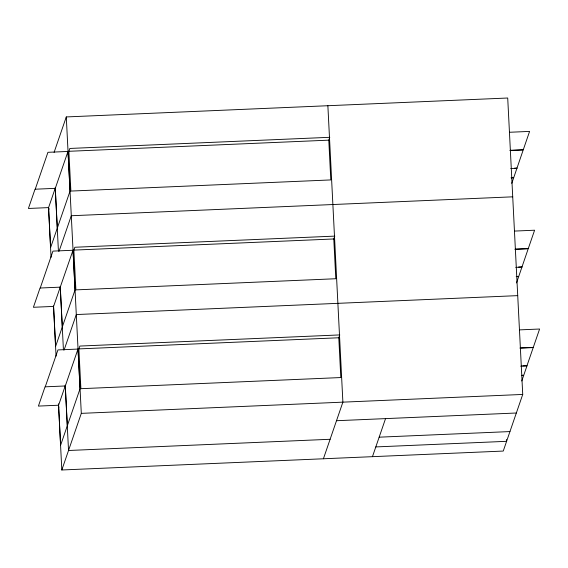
<?xml version="1.0" encoding="UTF-8"?>
<svg xmlns="http://www.w3.org/2000/svg" width="568" height="568" viewBox="0 0 568 568"><rect width="100%" height="100%" fill="white"/><g stroke="black" fill="none" stroke-linecap="round" stroke-linejoin="round"><path stroke-width="0.85" d="M35.237 189.201L47.932 152.309L67.99 151.45L70.006 191.224L57.311 228.116L55.295 188.342L67.99 151.45M54.081 152.416L66.286 116.937L507.714 98.016L522.73 394.44L503.248 451.063L61.82 469.985L58.468 403.82M57.226 228.357L50.602 247.612L48.578 207.604L55.203 188.349M48.401 210.763L49.132 208.633M68.863 151.294L69.843 148.447L329.767 137.307L328.787 140.154L330.796 179.928L70.879 191.068L68.863 151.294L328.787 140.154M40.243 288.011L52.938 251.113L72.995 250.254L75.011 290.035L62.317 326.927L60.3 287.152L40.03 288.019L33.405 307.281L53.584 306.415L72.995 250.254M59.086 251.226L71.291 215.741L512.719 196.826M73.868 250.105L74.848 247.257L334.772 236.118L333.792 238.965L335.802 278.739L75.885 289.879L73.868 250.105L333.792 238.965M62.232 327.161L55.607 346.423L53.584 306.415M45.248 386.822L57.943 349.923L78.001 349.064L80.017 388.839L67.322 425.737L65.306 385.963L78.001 349.064M64.092 350.03L76.297 314.551L517.725 295.63M67.237 425.972L60.613 445.234L58.589 405.225L65.213 385.963M58.412 408.385L58.902 406.958M78.874 348.908L79.854 346.061L339.778 334.921L338.798 337.768L340.807 377.55L80.89 388.69L78.874 348.908L338.798 337.768M61.82 469.985L81.302 413.362L66.286 116.937M323.405 458.774L342.887 402.151L327.871 105.719M372.452 456.672L385.544 418.609M511.768 183.35L513.671 177.805L511.122 177.912M516.497 282.956L518.676 276.609L516.979 276.687M521.779 380.972L523.682 375.42L521.985 375.491M509.397 132.273L529.589 131.407L523.284 149.739L510.114 150.3M510.036 150.534L523.199 149.973L513.756 177.571L511.2 177.677M514.473 168.163L517.029 168.057M510.753 168.568L516.894 168.305M55.295 188.342L35.024 189.215L28.4 208.47L48.578 207.604M514.402 231.084L534.595 230.218L528.29 248.543L515.119 249.111M515.041 249.345L528.205 248.784L518.761 276.375L516.205 276.488M518.627 267.01L522.035 266.868M515.758 267.372L521.9 267.109M519.408 329.887L539.6 329.021L533.295 347.353L520.125 347.921M520.047 348.156L533.21 347.588L526.905 365.92L520.764 366.183M522.78 365.856L527.04 365.671L523.767 375.185L522.063 375.256M65.306 385.963L45.035 386.829L38.411 406.084L58.589 405.225M81.302 413.362L522.73 394.44M336.497 420.718L516.34 413.007M330.114 439.277L68.529 450.495L65.221 385.21M379.161 437.175L509.95 431.573M375.803 446.924L506.599 441.322L506.507 439.554M55.21 187.589L58.426 251.113M60.215 286.4L63.431 349.916M48.55 207.966L51.049 257.368M53.513 305.889L56.054 356.179"/></g></svg>
